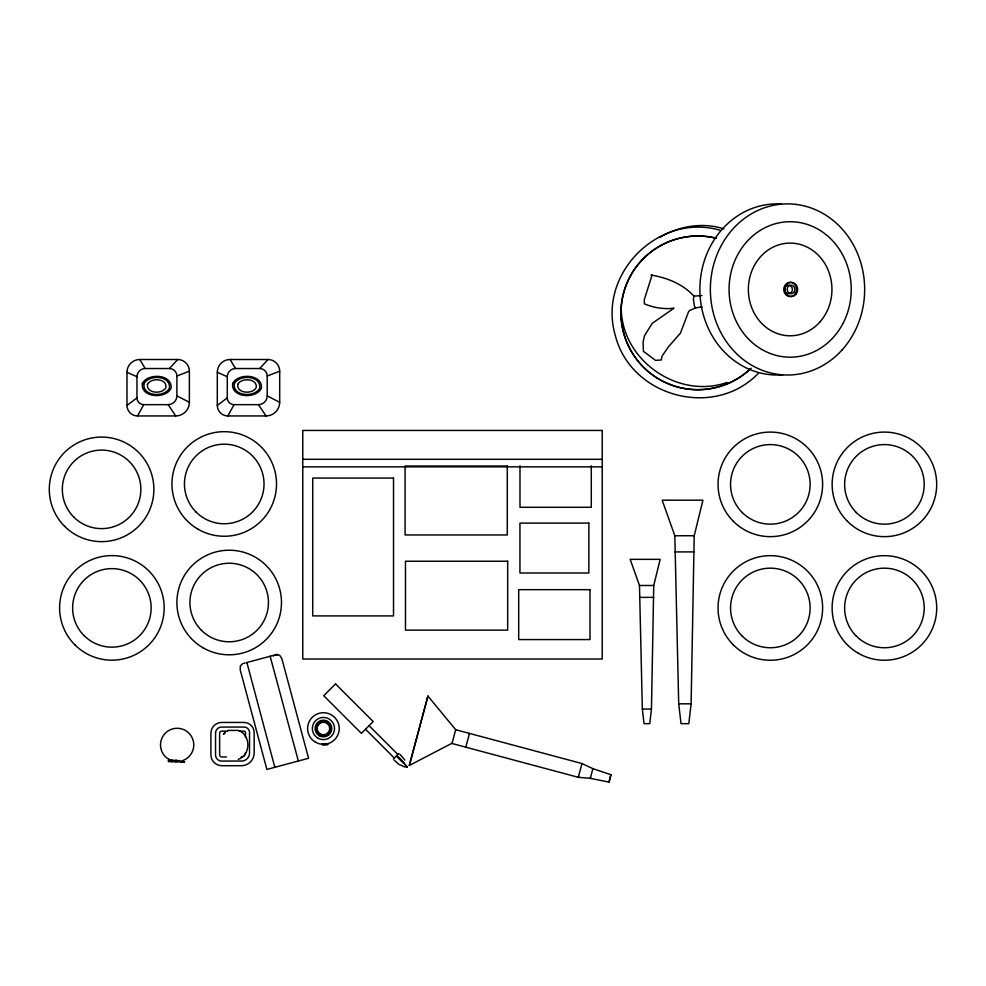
<?xml version="1.0" encoding="UTF-8"?>
<svg xmlns="http://www.w3.org/2000/svg" width="986" height="986" viewBox="0 0 986 986"><rect width="100%" height="100%" fill="white"/><g stroke="black" fill="none" stroke-linecap="round" stroke-linejoin="round"><path stroke-width="1.48" d="M651.463 709.07L653.743 585.487L660.164 559.345L630.177 559.345L639.483 585.487L642.342 709.07L644.043 723.662L649.762 723.662L651.463 709.07L642.342 709.07M691.112 703.819L694.218 535.743L702.944 500.185L662.173 500.185L674.818 535.743L678.701 703.819L681.018 723.662L688.807 723.662L691.112 703.819L678.701 703.819M245.477 752.638L245.428 753.452A4.067 4.067 0 0 1 241.915 756.952L241.102 757.014M695.709 307.866L689.571 310.504L688.487 311.884L680.414 333.206L668.459 346.764L661.951 356.328L661.335 359.952L655.554 360.371L643.427 351.349L643.082 342.105L644.487 335.733L652.227 323.334L674.03 308.162C664.071 309.444 653.558 307.792 644.4 303.836L644.24 299.83L652.091 275.02L650.92 275.045C666.869 277.559 682.854 284.03 693.91 296.108L693.368 299.411L694.563 306.708L695.709 307.866L702.106 306.856M452.081 743.197L409.313 765.469L427.924 696.079L455.717 729.726L581.974 763.546L592.906 768.673L610.963 774.725L609.977 778.546L608.978 782.12L590.318 778.324L578.289 777.313L452.019 743.493L455.643 729.899M465.86 746.895L469.484 733.424L469.237 734.225M427.924 696.079L409.313 765.469M578.535 776.265L578.289 777.313L581.974 763.546L581.728 764.347M590.491 777.597L590.318 778.324L592.722 769.24M610.963 774.725L608.978 782.12M137.535 415.944L175.705 415.944A13.668 13.668 0 0 0 189.374 402.276L189.374 371.204A11.709 11.709 0 0 0 177.665 359.496L139.79 359.496A12.806 12.806 0 0 0 126.984 372.301L126.984 405.406A10.538 10.538 0 0 0 137.535 415.944L143.722 404.654L168.15 404.654A8.751 8.751 0 0 0 176.901 395.904L176.901 376.023A7.494 7.494 0 0 0 169.407 368.53L145.164 368.53A8.196 8.196 0 0 0 136.968 376.726L136.968 397.913A6.742 6.742 0 0 0 143.722 404.654M227.84 415.944L266.023 415.944A13.668 13.668 0 0 0 279.691 402.276L279.691 371.204A11.709 11.709 0 0 0 267.982 359.496L230.108 359.496A12.806 12.806 0 0 0 217.302 372.301L217.302 405.406A10.538 10.538 0 0 0 227.84 415.944L234.027 404.654L258.468 404.654A8.751 8.751 0 0 0 267.218 395.904L267.218 376.023A7.494 7.494 0 0 0 259.712 368.53L235.481 368.53A8.196 8.196 0 0 0 227.285 376.726L227.285 397.913A6.742 6.742 0 0 0 234.027 404.654M225.449 731.908L223.489 734.287L225.264 732.709M169.407 368.53L177.665 359.496M259.712 368.53L267.982 359.496M393.352 759.047L398.886 753.514M405.949 767.17L407.28 766.985L400.932 759.91A23.553 3.069 45 0 0 397.765 756.718L396.705 755.695M758.32 373.349C714.074 419.346 630.51 396.951 615.178 334.993C597.479 273.677 658.648 212.508 719.965 230.206M126.984 405.406L136.968 397.913M217.302 405.406L227.285 397.913M660.238 237.17C679.095 225.979 702.845 222.047 723.86 228.888M176.901 376.023L189.374 371.204M267.218 376.023L279.691 371.204M242.802 663.59L240.387 665.858L240.19 669.814L266.886 769.437L308.556 758.271L281.86 658.648L279.716 655.32L276.474 654.568M243.887 663.295L245.132 662.962M247.264 662.395L272.789 655.554M727.138 382.432C678.935 399.367 623.275 361.591 621.279 310.516M701.946 295.59L693.91 296.108M227.729 730.416L238.267 730.416A14.975 12.966 -90 0 1 247.88 744.886A14.975 12.966 -90 0 1 238.267 759.343M302.764 459.303L602.224 459.303M302.764 466.846L602.224 466.846M674.818 535.743L694.218 535.743M674.818 551.913L694.218 551.913M639.483 585.487L653.743 585.487M639.483 597.368L653.743 597.368M227.791 731.131L221.456 731.168A2.12 2.12 0 0 0 219.631 732.992L219.631 755.066A2.206 2.206 0 0 0 221.542 756.977L226.497 757.014M239.351 731.131L244.158 731.156A1.491 1.491 0 0 1 245.44 732.45L245.477 737.479M327.66 743.789L325.663 743.789L325.577 744.516M321.904 744.516L327.66 744.516M173.265 760.354L168.433 760.354L168.433 761.549L179.378 761.549M404.79 766.997L398.677 764.224L394.277 760.218M217.302 372.301L227.285 376.726M126.984 372.301L136.968 376.726M267.218 395.904L279.691 402.276M176.901 395.904L189.374 402.276M400.045 754.438L404.839 760.07M396.828 755.572L397.913 756.582A23.356 6.052 45 0 1 401.068 759.775L404.839 764.088M369.072 725.684L397.9 754.5M396.347 756.052L403.299 763.016M405.295 765L407.28 766.985M365.51 729.246L394.326 758.074M273.295 655.419L273.541 656.097M270.139 656.257L298.351 761.007M258.468 404.654L266.023 415.944M168.15 404.654L175.705 415.944M230.108 359.496L235.481 368.53M139.79 359.496L145.164 368.53M274.823 767.305L246.882 662.493L246.882 663.233M591.292 465.762L591.292 507.285L519.992 507.285L519.992 465.762M327.537 743.789L327.537 744.516M327.204 743.789L327.204 744.516M327.105 743.789L327.118 744.516M326.773 743.789L326.773 744.516L326.674 743.789M325.429 743.789L325.392 744.516M325.195 743.789L325.244 744.516M325.072 743.789L324.973 744.516M324.875 743.789L324.838 744.516M324.64 743.789L324.505 744.516M324.308 744.516L324.369 743.789L324.184 744.516M324.049 743.789L323.913 744.516M323.79 743.789L323.741 744.516L323.457 743.789M323.322 743.789L323.285 744.516L323.051 743.789M322.866 743.789L322.94 744.516M322.668 743.789L322.644 744.516M322.434 743.789L322.496 744.516L322.299 743.789M322.04 743.789L322.163 744.516M179.193 760.354L179.193 761.549M177.221 760.354L177.221 761.549M176.765 760.354L176.765 761.549M176.235 760.354L176.235 761.549M175.828 760.354L175.828 761.549M175.705 760.354L175.705 761.549M174.695 760.354L174.695 761.549M174.288 760.354L174.288 761.549M173.031 760.354L173.031 761.549M172.082 760.354L172.082 761.549M171.724 760.354L171.724 761.549M171.65 760.354L171.65 761.549M170.381 760.354L170.381 761.549M168.631 760.354L168.631 761.549M751.184 368.234A76.908 76.908 0 0 1 623.534 332.763A76.908 76.908 0 0 1 716.341 238.218M750.05 369.121A76.772 76.772 0 0 1 623.485 332.035A76.772 76.772 0 0 1 716.317 238.341M782.773 374.766A85.56 77.154 -90 0 1 699.875 290.241A85.56 77.154 -90 0 1 781.331 204.016M329.94 732.265A7.531 7.531 0 0 1 327.179 735.026M325.355 735.778A7.531 7.531 0 0 1 316.888 732.265M316.136 730.453A7.531 7.531 0 0 1 316.136 726.546M316.888 724.735A7.531 7.531 0 0 1 321.461 721.222M325.355 721.222A7.531 7.531 0 0 1 327.179 721.974M328.732 723.169A7.531 7.531 0 0 1 329.94 724.735M330.692 726.546A7.531 7.531 0 0 1 330.692 730.453M215.54 732.45L215.54 755.609A6.335 6.335 0 0 0 221 761.069L242.457 761.044A8.196 8.196 0 0 0 249.52 753.994L249.532 731.908A5.62 5.62 0 0 0 244.701 727.064L220.913 727.076A6.249 6.249 0 0 0 215.54 732.45M142.341 383.505C140.517 397.765 165.451 399.355 171.034 388.422C172.87 374.162 147.925 372.572 142.341 383.505M143.968 383.788C142.341 396.421 164.452 397.839 169.407 388.151C171.034 375.506 148.923 374.088 143.968 383.788M147.432 384.38C146.248 393.574 162.345 394.61 165.956 387.547C167.127 378.353 151.031 377.318 147.432 384.38M232.659 383.505C230.823 397.765 255.768 399.355 261.352 388.422C263.176 374.162 238.242 372.572 232.659 383.505M234.286 383.788C232.659 396.421 254.77 397.839 259.725 388.151C261.352 375.506 239.241 374.088 234.286 383.788M237.737 384.38C236.566 393.574 252.662 394.61 256.261 387.547C257.445 378.353 241.348 377.318 237.737 384.38M335.548 683.914L323.741 695.722L361.394 733.362L373.201 721.555L335.548 683.914M276.437 654.581L273.972 655.234L277.51 654.482L276.437 654.581M602.224 430.451L302.764 430.451L302.764 659.018L602.224 659.018L602.224 430.451M507.285 466.033L405.086 466.033L405.086 534.954L507.285 534.954L507.285 466.033M393.525 478.062L312.722 478.062L312.722 615.905L393.525 615.905L393.525 478.062M588.864 523.098L519.942 523.098L519.942 573.014L588.864 573.014L588.864 523.098M507.679 561.219L405.48 561.219L405.48 630.14L507.679 630.14L507.679 561.219M589.998 589.665L518.698 589.665L518.698 639.569L589.998 639.569L589.998 589.665M243.961 722.442L221.739 722.442A10.821 10.821 0 0 0 210.905 733.264L210.905 754.783A10.92 10.92 0 0 0 221.825 765.703L241.385 765.703A12.769 12.769 0 0 0 254.166 752.922L254.166 732.635A10.193 10.193 0 0 0 243.961 722.442M184.592 761.956L180.5 762.314L184.53 761.956M842.069 349.944A85.56 77.154 -90 0 0 807.485 206.801A85.56 77.154 -90 0 0 712.977 311.588A85.56 77.154 -90 0 0 842.069 349.944M843.055 323.309A67.738 61.083 -90 0 0 790.156 221.714A67.738 61.083 -90 0 0 737.245 323.309A67.738 61.083 -90 0 0 843.055 323.309M819.699 322.212A46.342 41.794 -90 0 0 800.965 244.676A46.342 41.794 -90 0 0 749.779 301.445A46.342 41.794 -90 0 0 819.699 322.212M795.714 293.015A7.124 6.434 -90 0 0 790.156 282.316A7.124 6.434 -90 0 0 784.585 293.015A7.124 6.434 -90 0 0 795.714 293.015M795.788 294.494A7.124 6.434 -90 0 0 792.904 282.563A7.124 6.434 -90 0 0 785.029 291.289A7.124 6.434 -90 0 0 795.788 294.494M791.277 292.448A4.252 3.833 -90 0 0 789.564 285.336A4.252 3.833 -90 0 0 784.868 290.55A4.252 3.833 -90 0 0 791.277 292.448M793.755 292.448A4.252 3.833 -90 0 0 792.029 285.336A4.252 3.833 -90 0 0 787.333 290.55A4.252 3.833 -90 0 0 793.755 292.448M198.1 529.248A52.283 52.283 0 0 0 276.524 483.966A52.283 52.283 0 0 0 198.1 438.684A52.283 52.283 0 0 0 198.1 529.248M196.103 512.091A39.785 39.785 0 0 0 262.67 494.257A39.785 39.785 0 0 0 213.937 445.536A39.785 39.785 0 0 0 196.103 512.091M64.62 526.327A52.283 52.283 0 0 0 152.09 502.885A52.283 52.283 0 0 0 88.05 438.844A52.283 52.283 0 0 0 64.62 526.327M73.827 517.12A39.267 39.267 0 0 0 139.519 499.508A39.267 39.267 0 0 0 91.427 451.428A39.267 39.267 0 0 0 73.827 517.12M733.362 521.335A52.283 52.283 0 0 0 820.833 497.905A52.283 52.283 0 0 0 756.804 433.865A52.283 52.283 0 0 0 733.362 521.335M742.199 512.498A39.785 39.785 0 0 0 808.767 494.664A39.785 39.785 0 0 0 760.033 445.943A39.785 39.785 0 0 0 742.199 512.498M847.442 521.335A52.283 52.283 0 0 0 934.913 497.905A52.283 52.283 0 0 0 870.885 433.865A52.283 52.283 0 0 0 847.442 521.335M856.279 512.498A39.785 39.785 0 0 0 922.847 494.664A39.785 39.785 0 0 0 874.114 445.943A39.785 39.785 0 0 0 856.279 512.498M858.276 653.237A52.283 52.283 0 0 0 936.7 607.955A52.283 52.283 0 0 0 858.276 562.673A52.283 52.283 0 0 0 858.276 653.237M856.279 636.081A39.785 39.785 0 0 0 922.847 618.247A39.785 39.785 0 0 0 874.114 569.526A39.785 39.785 0 0 0 856.279 636.081M733.362 644.93A52.283 52.283 0 0 0 820.833 621.488A52.283 52.283 0 0 0 756.804 557.447A52.283 52.283 0 0 0 733.362 644.93M742.199 636.081A39.785 39.785 0 0 0 808.767 618.247A39.785 39.785 0 0 0 760.033 569.526A39.785 39.785 0 0 0 742.199 636.081M203.042 647.79A52.283 52.283 0 0 0 281.478 602.508A52.283 52.283 0 0 0 203.042 557.226A52.283 52.283 0 0 0 203.042 647.79M201.427 630.276A39.267 39.267 0 0 0 267.12 612.676A39.267 39.267 0 0 0 219.028 564.584A39.267 39.267 0 0 0 201.427 630.276M74.911 644.856A52.283 52.283 0 0 0 162.394 621.414A52.283 52.283 0 0 0 98.353 557.386A52.283 52.283 0 0 0 74.911 644.856M84.118 635.65A39.267 39.267 0 0 0 149.81 618.049A39.267 39.267 0 0 0 101.731 569.957A39.267 39.267 0 0 0 84.118 635.65M319.254 735.753A8.344 8.344 0 0 0 331.777 728.518A8.344 8.344 0 0 0 319.254 721.284A8.344 8.344 0 0 0 319.254 735.753M315.532 742.212A15.801 15.801 0 0 0 339.233 728.518A15.801 15.801 0 0 0 315.532 714.825A15.801 15.801 0 0 0 315.532 742.212M317.886 738.12A11.08 11.08 0 0 0 334.513 728.518A11.08 11.08 0 0 0 317.886 718.917A11.08 11.08 0 0 0 317.886 738.12M320.006 734.447A6.84 6.84 0 0 0 330.273 728.518A6.84 6.84 0 0 0 320.006 722.59A6.84 6.84 0 0 0 320.006 734.447M320.265 733.941A6.286 6.286 0 0 0 329.706 728.494A6.286 6.286 0 0 0 320.265 723.046A6.286 6.286 0 0 0 320.265 733.941M168.816 759.319A16.639 16.639 0 0 0 193.774 744.911A16.639 16.639 0 0 0 168.816 730.503A16.639 16.639 0 0 0 168.816 759.319"/></g></svg>
